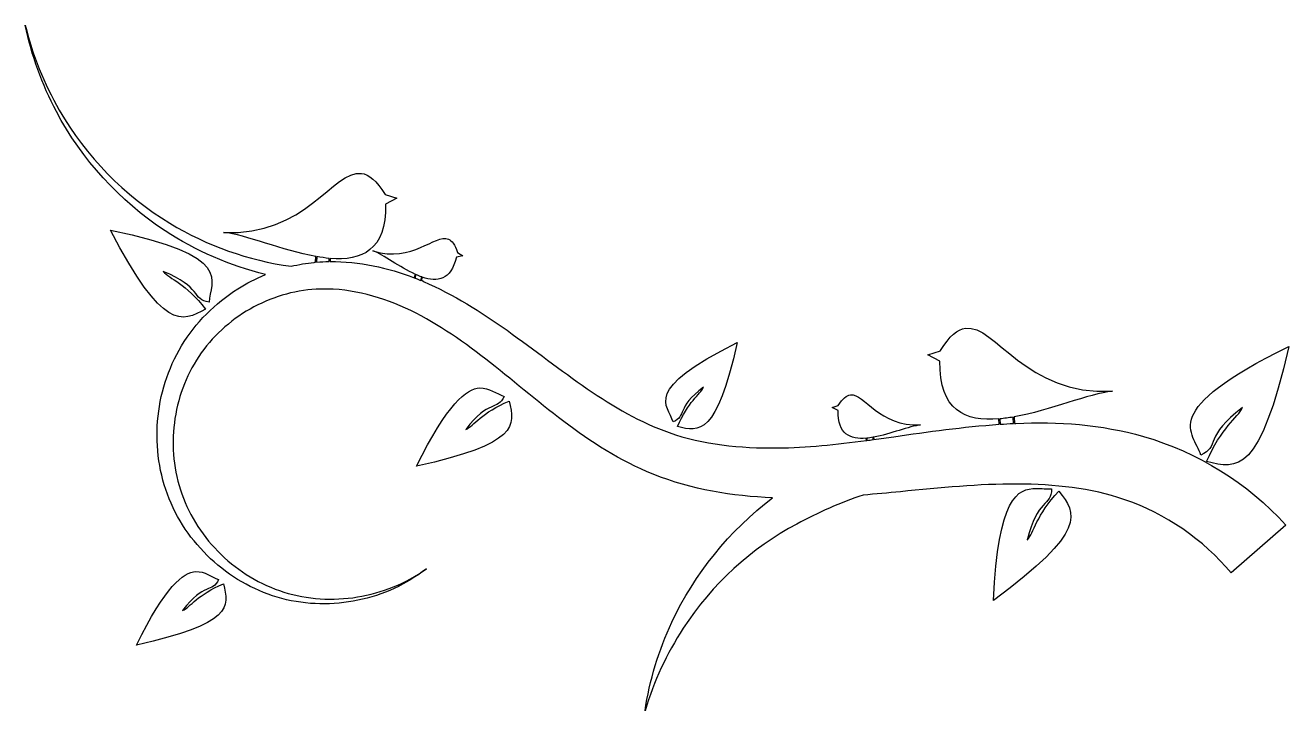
# Model space of a CAD drawing. Header units: centimetres. Extents: x -11.3 to 11.7, y -5.9 to 6.6.
import ezdxf

# ---------------------------------------------------------------- set-up
doc = ezdxf.new("R2010")
doc.units = ezdxf.units.CM
doc.header["$MEASUREMENT"] = 0
doc.layers.add('Layer 1', color=7, linetype='Continuous')

msp = doc.modelspace()

# ---------------------------------------------------------------- linework, layer by layer
at = {"layer": 'Layer 1'}
for points, knots in [([(-11.31627, 6.58196), (-11.20388, 6.03632), (-11.01263, 5.50542), (-10.74989, 5.011), (-10.74989, 5.011), (-10.28799, 4.1418), (-9.60238, 3.38797), (-8.77213, 2.84307), (-8.77213, 2.84307), (-8.21569, 2.47794), (-7.59562, 2.20774), (-6.9465, 2.04519), (-6.9465, 2.04519), (-7.12105, 1.97335), (-7.2896, 1.88677), (-7.44838, 1.78639), (-7.44838, 1.78639), (-7.86349, 1.52467), (-8.21778, 1.17026), (-8.47116, 0.75204), (-8.47116, 0.75204), (-8.72384, 0.33337), (-8.87037, -0.14127), (-8.90855, -0.62131), (-8.90855, -0.62131), (-8.94716, -1.10131), (-8.87769, -1.58861), (-8.69854, -2.0327), (-8.69854, -2.0327), (-8.51887, -2.4766), (-8.23269, -2.87128), (-7.87833, -3.18364), (-7.87833, -3.18364), (-7.52415, -3.49619), (-7.10027, -3.72828), (-6.64719, -3.84841), (-6.64719, -3.84841), (-6.19403, -3.96827), (-5.71656, -3.97504), (-5.26309, -3.88066), (-5.26309, -3.88066), (-4.8096, -3.78636), (-4.37846, -3.59046), (-4.01872, -3.30602), (-4.01872, -3.30602), (-4.39079, -3.57413), (-4.82566, -3.74772), (-5.27384, -3.82031), (-5.27384, -3.82031), (-5.72203, -3.89281), (-6.18536, -3.86436), (-6.61329, -3.73019), (-6.61329, -3.73019), (-7.0413, -3.59628), (-7.43324, -3.35681), (-7.75348, -3.04806), (-7.75348, -3.04806), (-8.07354, -2.73912), (-8.32305, -2.35935), (-8.46868, -1.94591), (-8.46868, -1.94591), (-8.61483, -1.53266), (-8.65736, -1.08506), (-8.60345, -0.65276), (-8.60345, -0.65276), (-8.54911, -0.2205), (-8.3984, 0.1985), (-8.16027, 0.5544), (-8.16027, 0.5544), (-7.92285, 0.91075), (-7.59627, 1.2069), (-7.22596, 1.41843), (-7.22596, 1.41843), (-6.85533, 1.62945), (-6.43878, 1.75688), (-6.02128, 1.77892), (-6.02128, 1.77892), (-5.47138, 1.81142), (-4.91377, 1.66737), (-4.39823, 1.43496), (-4.39823, 1.43496), (-3.88187, 1.20111), (-3.40522, 0.86867), (-2.93971, 0.50809), (-2.93971, 0.50809), (-2.47256, 0.14456), (-2.01518, -0.25194), (-1.52005, -0.62549), (-1.52005, -0.62549), (-1.02954, -0.9974), (-0.49429, -1.34276), (0.10879, -1.58791), (0.10879, -1.58791), (0.80955, -1.86655), (1.55242, -1.98879), (2.28168, -2.01538), (2.28168, -2.01538), (1.48788, -2.61759), (0.85778, -3.40334), (0.44944, -4.27674), (0.44944, -4.27674), (0.20826, -4.79272), (0.04376, -5.33782), (-0.04004, -5.88987), (-0.04004, -5.88987), (0.11999, -5.35492), (0.35583, -4.84851), (0.65449, -4.39001), (0.65449, -4.39001), (1.1793, -3.58423), (1.90195, -2.9278), (2.71989, -2.49245), (2.71989, -2.49245), (3.10705, -2.2862), (3.51449, -2.10205), (3.93036, -1.96577), (3.93036, -1.96577), (4.15689, -1.9476), (4.38215, -1.92658), (4.60505, -1.90459), (4.60505, -1.90459), (5.33108, -1.83466), (6.04063, -1.76198), (6.73081, -1.76486), (6.73081, -1.76486), (7.41121, -1.76962), (8.07576, -1.83927), (8.67302, -2.04598), (8.67302, -2.04598), (9.43122, -2.30256), (10.1178, -2.77514), (10.62184, -3.38213), (10.62184, -3.38213), (10.62184, -3.38213), (11.61733, -2.51066), (11.61733, -2.51066), (11.61733, -2.51066), (10.91811, -1.74427), (10.0156, -1.18468), (9.0302, -0.89918), (9.0302, -0.89918), (8.2538, -0.67883), (7.46545, -0.626), (6.70765, -0.66105), (6.70765, -0.66105), (6.69881, -0.66145), (6.69002, -0.66147), (6.68119, -0.66187), (6.68119, -0.66187), (6.68119, -0.66187), (6.67623, -0.54363), (6.67623, -0.54363), (6.67623, -0.54363), (7.321, -0.42732), (8.04227, -0.12042), (8.46465, -0.07565), (8.46465, -0.07565), (6.88152, -0.16429), (6.33683, 1.14255), (5.79153, 1.0695), (5.79153, 1.0695), (5.64576, 1.04997), (5.50008, 0.93154), (5.3343, 0.66187), (5.3343, 0.66187), (5.3343, 0.66158), (5.33459, 0.66137), (5.3343, 0.66105), (5.3343, 0.66105), (5.3343, 0.66105), (5.1061, 0.58498), (5.1061, 0.58498), (5.1061, 0.58498), (5.1061, 0.58498), (5.32438, 0.47171), (5.32438, 0.47171), (5.32438, 0.47171), (5.308, -0.42776), (5.78782, -0.63094), (6.3976, -0.58083), (6.3976, -0.58083), (6.3976, -0.58083), (6.40339, -0.6784), (6.40339, -0.6784), (6.40339, -0.6784), (5.74631, -0.72328), (5.10857, -0.81547), (4.48516, -0.90495), (4.48516, -0.90495), (4.36274, -0.92225), (4.24132, -0.93894), (4.11971, -0.95539), (4.11971, -0.95539), (4.11971, -0.95539), (4.11804, -0.91322), (4.11804, -0.91322), (4.11804, -0.91322), (4.42624, -0.85762), (4.77108, -0.71137), (4.97298, -0.68998), (4.97298, -0.68998), (4.21625, -0.73235), (3.95619, -0.10771), (3.69554, -0.14263), (3.69554, -0.14263), (3.62586, -0.15196), (3.55567, -0.20886), (3.47643, -0.33776), (3.47643, -0.33776), (3.47643, -0.33776), (3.36729, -0.37414), (3.36729, -0.37414), (3.36729, -0.37414), (3.36729, -0.37414), (3.47147, -0.42871), (3.47147, -0.42871), (3.47147, -0.42871), (3.46364, -0.85865), (3.69346, -0.95537), (3.98493, -0.93142), (3.98493, -0.93142), (3.98493, -0.93142), (3.98742, -0.97359), (3.98742, -0.97359), (3.98742, -0.97359), (3.44183, -1.04534), (2.90363, -1.10173), (2.37181, -1.10836), (2.37181, -1.10836), (1.68991, -1.11534), (1.01387, -1.04775), (0.39653, -0.82807), (0.39653, -0.82807), (-0.11952, -0.64968), (-0.61127, -0.35841), (-1.09175, -0.03101), (-1.09175, -0.03101), (-1.57595, 0.30075), (-2.04925, 0.67556), (-2.55109, 1.03146), (-2.55109, 1.03146), (-3.02159, 1.36669), (-3.52297, 1.68258), (-4.07162, 1.91781), (-4.07162, 1.91781), (-4.07162, 1.91781), (-4.10883, 1.95254), (-4.10883, 1.95254), (-4.10883, 1.95254), (-4.10883, 1.95254), (-4.09395, 1.99967), (-4.09395, 1.99967), (-4.09395, 1.99967), (-3.81751, 1.90423), (-3.57116, 1.9417), (-3.47218, 2.36016), (-3.47218, 2.36016), (-3.47218, 2.36016), (-3.35808, 2.38662), (-3.35808, 2.38662), (-3.35808, 2.38662), (-3.35808, 2.38662), (-3.45482, 2.44863), (-3.45482, 2.44863), (-3.45482, 2.44863), (-3.45508, 2.44889), (-3.45482, 2.44919), (-3.45482, 2.44945), (-3.45482, 2.44945), (-3.4994, 2.59322), (-3.55297, 2.66506), (-3.61771, 2.69171), (-3.61771, 2.69171), (-3.86157, 2.79014), (-4.26845, 2.24978), (-4.99106, 2.47839), (-4.99106, 2.47839), (-4.80077, 2.40762), (-4.50361, 2.18034), (-4.21881, 2.05009), (-4.21881, 2.05009), (-4.21881, 2.05009), (-4.23783, 1.98643), (-4.23783, 1.98643), (-4.23783, 1.98643), (-4.72144, 2.17557), (-5.24349, 2.28867), (-5.77076, 2.28326), (-5.77076, 2.28326), (-5.77076, 2.28326), (-5.76827, 2.33948), (-5.76827, 2.33948), (-5.76827, 2.33948), (-5.19625, 2.29248), (-4.74584, 2.48374), (-4.7612, 3.32753), (-4.7612, 3.32753), (-4.7612, 3.32753), (-4.55698, 3.43336), (-4.55698, 3.43336), (-4.55698, 3.43336), (-4.55698, 3.43336), (-4.7703, 3.50447), (-4.7703, 3.50447), (-4.7703, 3.50447), (-4.77056, 3.50479), (-4.7703, 3.50503), (-4.7703, 3.50529), (-4.7703, 3.50529), (-4.92582, 3.75827), (-5.06267, 3.86897), (-5.19942, 3.88728), (-5.19942, 3.88728), (-5.71097, 3.95581), (-6.22205, 2.73092), (-7.70717, 2.81406), (-7.70717, 2.81406), (-7.31094, 2.77207), (-6.63441, 2.48413), (-6.02955, 2.37502), (-6.02955, 2.37502), (-6.02955, 2.37502), (-6.03368, 2.27084), (-6.03368, 2.27084), (-6.03368, 2.27084), (-6.04251, 2.27007), (-6.05131, 2.2692), (-6.06014, 2.26835), (-6.06014, 2.26835), (-6.20197, 2.25409), (-6.34175, 2.22964), (-6.47934, 2.19642), (-6.47934, 2.19642), (-7.25481, 2.30343), (-8.01224, 2.5702), (-8.68613, 2.97942), (-8.68613, 2.97942), (-9.51146, 3.4805), (-10.21155, 4.19521), (-10.69862, 5.03904), (-10.69862, 5.03904), (-10.97572, 5.51909), (-11.18481, 6.04053), (-11.31626, 6.58189), (-11.31626, 6.58189), (-11.31626, 6.58189), (-11.31627, 6.58196), (-11.31627, 6.58196)], [0, 0, 0, 0, 0.01136364, 0.01136364, 0.01136364, 0.01136364, 0.02272727, 0.02272727, 0.02272727, 0.02272727, 0.03409091, 0.03409091, 0.03409091, 0.03409091, 0.04545455, 0.04545455, 0.04545455, 0.04545455, 0.05681818, 0.05681818, 0.05681818, 0.05681818, 0.06818182, 0.06818182, 0.06818182, 0.06818182, 0.07954545, 0.07954545, 0.07954545, 0.07954545, 0.09090909, 0.09090909, 0.09090909, 0.09090909, 0.10227273, 0.10227273, 0.10227273, 0.10227273, 0.11363636, 0.11363636, 0.11363636, 0.11363636, 0.125, 0.125, 0.125, 0.125, 0.13636364, 0.13636364, 0.13636364, 0.13636364, 0.14772727, 0.14772727, 0.14772727, 0.14772727, 0.15909091, 0.15909091, 0.15909091, 0.15909091, 0.17045455, 0.17045455, 0.17045455, 0.17045455, 0.18181818, 0.18181818, 0.18181818, 0.18181818, 0.19318182, 0.19318182, 0.19318182, 0.19318182, 0.20454545, 0.20454545, 0.20454545, 0.20454545, 0.21590909, 0.21590909, 0.21590909, 0.21590909, 0.22727273, 0.22727273, 0.22727273, 0.22727273, 0.23863636, 0.23863636, 0.23863636, 0.23863636, 0.25, 0.25, 0.25, 0.25, 0.26136364, 0.26136364, 0.26136364, 0.26136364, 0.27272727, 0.27272727, 0.27272727, 0.27272727, 0.28409091, 0.28409091, 0.28409091, 0.28409091, 0.29545455, 0.29545455, 0.29545455, 0.29545455, 0.30681818, 0.30681818, 0.30681818, 0.30681818, 0.31818182, 0.31818182, 0.31818182, 0.31818182, 0.32954545, 0.32954545, 0.32954545, 0.32954545, 0.34090909, 0.34090909, 0.34090909, 0.34090909, 0.35227273, 0.35227273, 0.35227273, 0.35227273, 0.36363636, 0.36363636, 0.36363636, 0.36363636, 0.375, 0.375, 0.375, 0.375, 0.38636364, 0.38636364, 0.38636364, 0.38636364, 0.39772727, 0.39772727, 0.39772727, 0.39772727, 0.40909091, 0.40909091, 0.40909091, 0.40909091, 0.42045455, 0.42045455, 0.42045455, 0.42045455, 0.43181818, 0.43181818, 0.43181818, 0.43181818, 0.44318182, 0.44318182, 0.44318182, 0.44318182, 0.45454545, 0.45454545, 0.45454545, 0.45454545, 0.46590909, 0.46590909, 0.46590909, 0.46590909, 0.47727273, 0.47727273, 0.47727273, 0.47727273, 0.48863636, 0.48863636, 0.48863636, 0.48863636, 0.5, 0.5, 0.5, 0.5, 0.51136364, 0.51136364, 0.51136364, 0.51136364, 0.52272727, 0.52272727, 0.52272727, 0.52272727, 0.53409091, 0.53409091, 0.53409091, 0.53409091, 0.54545455, 0.54545455, 0.54545455, 0.54545455, 0.55681818, 0.55681818, 0.55681818, 0.55681818, 0.56818182, 0.56818182, 0.56818182, 0.56818182, 0.57954545, 0.57954545, 0.57954545, 0.57954545, 0.59090909, 0.59090909, 0.59090909, 0.59090909, 0.60227273, 0.60227273, 0.60227273, 0.60227273, 0.61363636, 0.61363636, 0.61363636, 0.61363636, 0.625, 0.625, 0.625, 0.625, 0.63636364, 0.63636364, 0.63636364, 0.63636364, 0.64772727, 0.64772727, 0.64772727, 0.64772727, 0.65909091, 0.65909091, 0.65909091, 0.65909091, 0.67045455, 0.67045455, 0.67045455, 0.67045455, 0.68181818, 0.68181818, 0.68181818, 0.68181818, 0.69318182, 0.69318182, 0.69318182, 0.69318182, 0.70454545, 0.70454545, 0.70454545, 0.70454545, 0.71590909, 0.71590909, 0.71590909, 0.71590909, 0.72727273, 0.72727273, 0.72727273, 0.72727273, 0.73863636, 0.73863636, 0.73863636, 0.73863636, 0.75, 0.75, 0.75, 0.75, 0.76136364, 0.76136364, 0.76136364, 0.76136364, 0.77272727, 0.77272727, 0.77272727, 0.77272727, 0.78409091, 0.78409091, 0.78409091, 0.78409091, 0.79545455, 0.79545455, 0.79545455, 0.79545455, 0.80681818, 0.80681818, 0.80681818, 0.80681818, 0.81818182, 0.81818182, 0.81818182, 0.81818182, 0.82954545, 0.82954545, 0.82954545, 0.82954545, 0.84090909, 0.84090909, 0.84090909, 0.84090909, 0.85227273, 0.85227273, 0.85227273, 0.85227273, 0.86363636, 0.86363636, 0.86363636, 0.86363636, 0.875, 0.875, 0.875, 0.875, 0.88636364, 0.88636364, 0.88636364, 0.88636364, 0.89772727, 0.89772727, 0.89772727, 0.89772727, 0.90909091, 0.90909091, 0.90909091, 0.90909091, 0.92045455, 0.92045455, 0.92045455, 0.92045455, 0.93181818, 0.93181818, 0.93181818, 0.93181818, 0.94318182, 0.94318182, 0.94318182, 0.94318182, 0.95454545, 0.95454545, 0.95454545, 0.95454545, 0.96590909, 0.96590909, 0.96590909, 0.96590909, 0.97727273, 0.97727273, 0.97727273, 0.97727273, 1, 1, 1, 1]), ([(-9.7668, 2.85299), (-8.8002, 1.01377), (-8.47649, 1.17539), (-8.03543, 1.41928), (-8.03543, 1.41928), (-8.39392, 1.88247), (-8.69322, 1.96745), (-8.80603, 2.10141), (-8.80603, 2.10141), (-8.10338, 1.82722), (-8.28836, 1.58461), (-7.97259, 1.5433), (-7.97259, 1.5433), (-7.95125, 1.9323), (-7.48221, 2.39375), (-9.7668, 2.85299)], [0, 0, 0, 0, 0.2, 0.2, 0.2, 0.2, 0.4, 0.4, 0.4, 0.4, 0.6, 0.6, 0.6, 0.6, 1, 1, 1, 1]), ([(-6.01137, 2.37177), (-5.93494, 2.35841), (-5.85978, 2.3478), (-5.78647, 2.34118), (-5.78647, 2.34118), (-5.78647, 2.34118), (-5.78896, 2.28331), (-5.78896, 2.28331), (-5.78896, 2.28331), (-5.86465, 2.28215), (-5.94055, 2.27796), (-6.01634, 2.27173), (-6.01634, 2.27173), (-6.01634, 2.27173), (-6.01138, 2.37178), (-6.01138, 2.37178), (-6.01138, 2.37178), (-6.01138, 2.37178), (-6.01137, 2.37177), (-6.01137, 2.37177)], [0, 0, 0, 0, 0.16666667, 0.16666667, 0.16666667, 0.16666667, 0.33333333, 0.33333333, 0.33333333, 0.33333333, 0.5, 0.5, 0.5, 0.5, 0.66666667, 0.66666667, 0.66666667, 0.66666667, 1, 1, 1, 1]), ([(-4.20973, 2.04601), (-4.17369, 2.02976), (-4.13842, 2.01554), (-4.10307, 2.00302), (-4.10307, 2.00302), (-4.10307, 2.00302), (-4.12209, 1.93936), (-4.12209, 1.93936), (-4.12209, 1.93936), (-4.13914, 1.94647), (-4.15622, 1.9539), (-4.17336, 1.96085), (-4.17336, 1.96085), (-4.19229, 1.96857), (-4.21135, 1.97569), (-4.23041, 1.98318), (-4.23041, 1.98318), (-4.23041, 1.98318), (-4.20974, 2.04602), (-4.20974, 2.04602), (-4.20974, 2.04602), (-4.20974, 2.04602), (-4.20973, 2.04601), (-4.20973, 2.04601)], [0, 0, 0, 0, 0.14285714, 0.14285714, 0.14285714, 0.14285714, 0.28571429, 0.28571429, 0.28571429, 0.28571429, 0.42857143, 0.42857143, 0.42857143, 0.42857143, 0.57142857, 0.57142857, 0.57142857, 0.57142857, 0.71428571, 0.71428571, 0.71428571, 0.71428571, 1, 1, 1, 1]), ([(1.63757, 0.80743), (-0.10631, -0.05286), (0.37194, -0.32459), (0.47258, -0.63372), (0.47258, -0.63372), (0.71837, -0.53269), (0.51706, -0.37631), (1.0249, -0.00451), (1.0249, -0.00451), (0.96265, -0.13673), (0.73924, -0.2693), (0.54948, -0.71971), (0.54948, -0.71971), (0.95747, -0.8218), (1.25251, -0.88307), (1.63758, 0.80743), (1.63758, 0.80743), (1.63758, 0.80743), (1.63757, 0.80743), (1.63757, 0.80743)], [0, 0, 0, 0, 0.16666667, 0.16666667, 0.16666667, 0.16666667, 0.33333333, 0.33333333, 0.33333333, 0.33333333, 0.5, 0.5, 0.5, 0.5, 0.66666667, 0.66666667, 0.66666667, 0.66666667, 1, 1, 1, 1]), ([(11.67106, 0.7388), (9.27822, -0.44164), (9.9339, -0.81397), (10.07198, -1.23813), (10.07198, -1.23813), (10.40923, -1.0995), (10.13334, -0.88509), (10.83018, -0.37493), (10.83018, -0.37493), (10.74477, -0.55636), (10.4382, -0.73834), (10.17782, -1.35637), (10.17782, -1.35637), (10.73764, -1.49645), (11.1427, -1.58079), (11.67106, 0.7388)], [0, 0, 0, 0, 0.2, 0.2, 0.2, 0.2, 0.4, 0.4, 0.4, 0.4, 0.6, 0.6, 0.6, 0.6, 1, 1, 1, 1]), ([(-3.04473, -0.01774), (-3.29441, -0.03029), (-3.63003, -0.30612), (-4.1998, -1.44153), (-4.1998, -1.44153), (-2.33693, -1.03052), (-2.40216, -0.7047), (-2.51142, -0.25504), (-2.51142, -0.25504), (-3.00842, -0.46046), (-3.15592, -0.70513), (-3.30186, -0.77263), (-3.30186, -0.77263), (-2.88898, -0.21666), (-2.71868, -0.43955), (-2.60568, -0.16988), (-2.60568, -0.16988), (-2.74355, -0.12396), (-2.87389, -0.00916), (-3.04472, -0.01774), (-3.04472, -0.01774), (-3.04472, -0.01774), (-3.04473, -0.01774), (-3.04473, -0.01774)], [0, 0, 0, 0, 0.14285714, 0.14285714, 0.14285714, 0.14285714, 0.28571429, 0.28571429, 0.28571429, 0.28571429, 0.42857143, 0.42857143, 0.42857143, 0.42857143, 0.57142857, 0.57142857, 0.57142857, 0.57142857, 0.71428571, 0.71428571, 0.71428571, 0.71428571, 1, 1, 1, 1]), ([(6.65721, -0.54691), (6.65721, -0.54691), (6.663, -0.66349), (6.663, -0.66349), (6.663, -0.66349), (6.58214, -0.66734), (6.50101, -0.67134), (6.42074, -0.67672), (6.42074, -0.67672), (6.42074, -0.67672), (6.4166, -0.57916), (6.4166, -0.57916), (6.4166, -0.57916), (6.49474, -0.5721), (6.57573, -0.56116), (6.65721, -0.54691)], [0, 0, 0, 0, 0.2, 0.2, 0.2, 0.2, 0.4, 0.4, 0.4, 0.4, 0.6, 0.6, 0.6, 0.6, 1, 1, 1, 1]), ([(4.10894, -0.91484), (4.10894, -0.91484), (4.11058, -0.95701), (4.11058, -0.95701), (4.11058, -0.95701), (4.07225, -0.96219), (4.0339, -0.96768), (3.99565, -0.97272), (3.99565, -0.97272), (3.99565, -0.97272), (3.99401, -0.93055), (3.99401, -0.93055), (3.99401, -0.93055), (4.03136, -0.92717), (4.06999, -0.92165), (4.10894, -0.91484)], [0, 0, 0, 0, 0.2, 0.2, 0.2, 0.2, 0.4, 0.4, 0.4, 0.4, 0.6, 0.6, 0.6, 0.6, 1, 1, 1, 1]), ([(7.07724, -1.84502), (6.73708, -1.84476), (6.38569, -2.00752), (6.2992, -3.88314), (6.2992, -3.88314), (8.02288, -2.61001), (7.80745, -2.3061), (7.48983, -1.89463), (7.48983, -1.89463), (7.07373, -2.33256), (7.03409, -2.65081), (6.91519, -2.78677), (6.91519, -2.78677), (7.08476, -2.02758), (7.36153, -2.17834), (7.35423, -1.84998), (7.35423, -1.84998), (7.26675, -1.85853), (7.17249, -1.84506), (7.07724, -1.84502)], [0, 0, 0, 0, 0.16666667, 0.16666667, 0.16666667, 0.16666667, 0.33333333, 0.33333333, 0.33333333, 0.33333333, 0.5, 0.5, 0.5, 0.5, 0.66666667, 0.66666667, 0.66666667, 0.66666667, 1, 1, 1, 1]), ([(-8.21155, -3.35893), (-8.44583, -3.37071), (-8.76087, -3.62883), (-9.29551, -4.69425), (-9.29551, -4.69425), (-7.54748, -4.30858), (-7.60879, -4.00328), (-7.71132, -3.58135), (-7.71132, -3.58135), (-8.17768, -3.7741), (-8.31603, -4.00336), (-8.45298, -4.0667), (-8.45298, -4.0667), (-8.06555, -3.545), (-7.90582, -3.7542), (-7.79979, -3.50115), (-7.79979, -3.50115), (-7.92916, -3.45806), (-8.05125, -3.35088), (-8.21155, -3.35894), (-8.21155, -3.35894), (-8.21155, -3.35894), (-8.21155, -3.35893), (-8.21155, -3.35893)], [0, 0, 0, 0, 0.14285714, 0.14285714, 0.14285714, 0.14285714, 0.28571429, 0.28571429, 0.28571429, 0.28571429, 0.42857143, 0.42857143, 0.42857143, 0.42857143, 0.57142857, 0.57142857, 0.57142857, 0.57142857, 0.71428571, 0.71428571, 0.71428571, 0.71428571, 1, 1, 1, 1])]:
    msp.add_open_spline(points, degree=3, knots=knots, dxfattribs=at)

doc.saveas('drawing.dxf')
